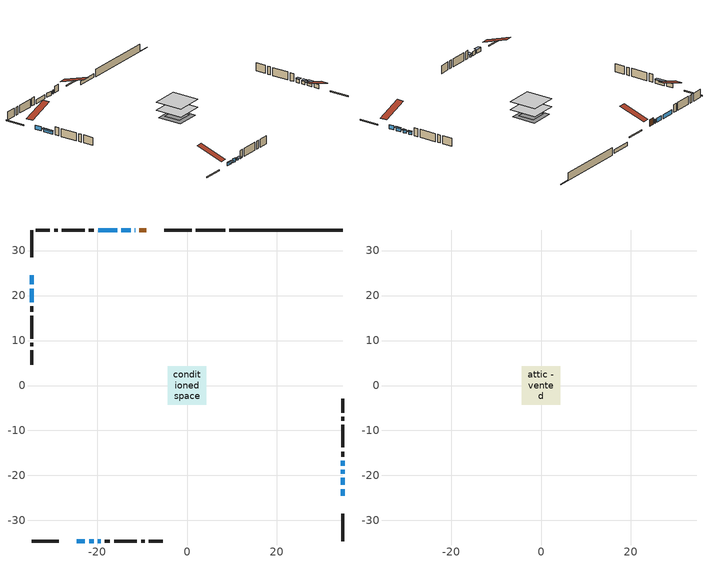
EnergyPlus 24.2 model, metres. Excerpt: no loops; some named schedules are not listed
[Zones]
conditioned space
 floor outside (Floor1 construction): -0.75,-0.75 -0.75,0.75 0.75,0.75 0.75,-0.75 z1.38
 floor adiabatic (Floor3 construction): -2.5,-2.5 -2.5,2.5 2.5,2.5 2.5,-2.5 z1.38
 floor adiabatic (AdiabaticFloorConstruction): -4.23,-4.23 -4.23,4.23 4.23,4.23 4.23,-4.23 z1.38
 floor foundation (Slab1 construction): -3.73,-3.73 -3.73,3.73 3.73,3.73 3.73,-3.73 z-0.91
 floor foundation (Slab2 construction): -2.5,-2.5 -2.5,2.5 2.5,2.5 2.5,-2.5 z-0.65
 wall outside (RimJoist1 construction): 1.02,34.57 -5.01,34.57 / -34.57,-34.57 -28.54,-34.57 / -34.57,34.57 -34.57,28.54 / 34.57,-34.57 34.57,-28.54 z1.38:1.68
 wall outside (AdiabaticWallConstruction 1): -9.04,34.57 -10.61,34.57 z1.38:3.41
 wall outside (AdiabaticWallConstruction): -11.54,34.57 -11.61,34.57 / 34.57,-24.51 34.57,-23.02 / -34.57,24.51 -34.57,22.48 / -12.53,34.57 -14.57,34.57 / -21.76,-34.57 -20.74,-34.57 / -15.5,34.57 -19.79,34.57 / 34.57,-22.09 34.57,-20.56 z1.38:2.6; -24.51,-34.57 -22.68,-34.57 / 34.57,-19.64 34.57,-18.72 / 34.57,-17.79 34.57,-16.78 / -34.57,21.55 -34.57,18.5 z1.38:2.4; -19.81,-34.57 -19.2,-34.57 z1.38:1.99
 wall outside (Wall1 construction): -20.72,34.57 -21.85,34.57 / -18.27,-34.57 -17.13,-34.57 / -34.57,17.57 -34.57,16.43 / 34.57,-15.85 34.57,-14.71 z1.38:3.82
 wall outside (Wall2 construction): -22.78,34.57 -27.84,34.57 / -16.2,-34.57 -11.15,-34.57 / -34.57,15.51 -34.57,10.45 / 34.57,-13.78 34.57,-8.73 z1.38:3.82
 wall outside (Wall3 construction): -28.77,34.57 -29.57,34.57 / -10.22,-34.57 -9.42,-34.57 / -34.57,9.52 -34.57,8.72 / 34.57,-7.8 34.57,-7 z1.38:3.82
 wall outside (Wall4 construction): -30.5,34.57 -33.64,34.57 / -8.49,-34.57 -5.34,-34.57 / -34.57,7.79 -34.57,4.64 / 34.57,-6.07 34.57,-2.92 z1.38:3.82
 wall foundation (FoundationWall1 construction): 9.43,34.57,-0.91 9.43,34.57,1.38 30.91,34.57,1.38 30.91,34.57,-0.81 34.57,34.57,-0.81 34.57,34.57,-0.91
 wall foundation (FoundationWall2 construction): 8.5,34.57 1.95,34.57 z-0.65:0.35
 window (WindowConstruction 6): -11.54,34.57 -11.61,34.57 z1.38:2.6
 window (WindowConstruction 5): -24.51,-34.57 -22.68,-34.57 z1.38:2.39
 window (WindowConstruction 8): 34.57,-24.51 34.57,-23.02 z1.38:2.6
 window (WindowConstruction 9): -34.57,24.51 -34.57,22.48 z1.38:2.6
 window (WindowConstruction 10): -12.54,34.57 -14.57,34.57 z1.38:2.6
 window (WindowConstruction 11): -21.75,-34.57 -20.74,-34.57 z1.38:2.6
 window (WindowConstruction 7): -19.81,-34.57 -19.2,-34.57 z1.38:1.99
 window (WindowConstruction): -15.5,34.57 -19.79,34.57 z1.38:2.6
 window (WindowConstruction 1): 34.57,-22.09 34.57,-20.57 z1.38:2.6
 window (WindowConstruction 2): 34.57,-19.64 34.57,-18.72 z1.38:2.39
 window (WindowConstruction 3): 34.57,-17.79 34.57,-16.78 z1.38:2.39
 window (WindowConstruction 4): -34.57,21.55 -34.57,18.5 z1.38:2.39
 door (Door): -9.05,34.57 -10.61,34.57 z1.38:3.41
 ceiling adiabatic (AdiabaticFloorConstruction): 4.23,-4.23 4.23,4.23 -4.23,4.23 -4.23,-4.23 z1.38
attic - vented
 floor to conditioned space (Floor2 construction Reversed): -4.24,-4.24 -4.24,4.24 4.24,4.24 4.24,-4.24 z3.82
 roof outside (Roof1 construction): -8.12,34.57,3.82 -8.12,26.32,6.57 -5.94,26.32,6.57 -5.94,34.57,3.82; -25.44,-34.57,3.82 -25.44,-26.32,6.57 -27.62,-26.32,6.57 -27.62,-34.57,3.82; -34.57,25.44,3.82 -26.32,25.44,6.57 -26.32,27.62,6.57 -34.57,27.62,3.82; 34.57,-25.44,3.82 26.32,-25.44,6.57 26.32,-27.62,6.57 34.57,-27.62,3.82
shading: -22.56,-34.57 -24.63,-34.57 -24.63,-35.49 -22.56,-35.49 z2.51; -18.83,-34.57 -20.18,-34.57 -20.18,-35.49 -18.83,-35.49 z2.36; 34.57,-20.45 34.57,-22.21 35.49,-22.21 35.49,-20.45 z2.72; 34.57,-18.6 34.57,-19.76 35.49,-19.76 35.49,-18.6 z2.51; 34.57,-16.66 34.57,-17.91 35.49,-17.91 35.49,-16.66 z2.51; -34.57,18.38 -34.57,21.67 -35.49,21.67 -35.49,18.38 z2.51
[Building]
Building 1: Terrain=Suburbs
[Site:Location]
Windsor AP_ON: Latitude {deg}=42.28; Longitude {deg}=-82.96; Time Zone {hr}=-5; Elevation {m}=190; Keep Site Location Information=Yes
[Site:GroundTemperature:Shallow]
6.34957, 4.46684, 4.31606, 5.20952, 8.79623, 12.3662, 15.4612, 17.4219, 17.5884, 15.9938, 12.9777, 9.51722
[Site:WaterMainsTemperature]
Calculation Method=Schedule; Temperature Schedule=mains temperature schedule
[Material] Roughness=Rough; Thermal Absorptance=0.9
Name | Thickness {m} | Conductivity {W/m-K} | Density {kg/m3} | Specific Heat {J/kg-K} | Solar Absorptance | Visible Absorptance
asphalt or fiberglass shingles | 0.00635 | 0.162714 | 1121.4 | 1465.45 | 0.4 | 0.4
ceiling loosefill ins | 0.169333 | 0.0480833 | 16.02 | 1046.75 | 0.7 | 0.7
ceiling stud and cavity | 0.1397 | 0.177487 | 65.682 | 1177.47 | 0.7 | 0.7
concrete 4.0 in. | 0.1016 | 1.803125 | 2242.8 | 837.4 | 0.7 | 0.7
concrete 8.0 in. | 0.2032 | 1.803125 | 2242.8 | 837.4 | 0.7 | 0.7
door material | 0.04445 | 0.053851 | 512.64 | 1214.23 | 0.7 | 0.7
exterior vertical ins | 0.0424921 | 0.029427 | 32.04 | 1214.23 | 0.7 | 0.7
floor covering | 0.0127 | 0.0433444 | 54.468 | 1339.84 | 0.6 | 0.6
floor covering 1 | 0.0127 | 9.015625 | 54.468 | 1339.84 | 0.6 | 0.6
floor rigid ins; rim joist rigid ins | 0.051816 | 0.029427 | 32.04 | 1214.23 | 0.7 | 0.7
floor rigid ins 1; wall rigid ins | 0.512978 | 0.029427 | 32.04 | 1214.23 | 0.7 | 0.7
floor stud and cavity | 0.1397 | 0.0893242 | 92.3553 | 1139.71 | 0.7 | 0.7
floor stud and cavity 1 | 0.0889 | 0.340671 | 50.32683 | 1063.81 | 0.7 | 0.7
floor stud and cavity 2 | 0.1397 | 1.75129 | 37.0049 | 1207.88 | 0.7 | 0.7
furniture material conditioned space 1 | 0.1524 | 0.115458 | 640.8 | 1214.23 | 0.6 | 0.6
gypsum board | 0.0127 | 0.160291 | 801 | 837.4 | 0.6 | 0.6
gypsum board 1 | 0.0127 | 0.160291 | 801 | 837.4 | 0.7 | 0.7
osb sheathing 0.5 in. | 0.0127 | 0.115458 | 512.64 | 1214.23 | 0.7 | 0.7
osb sheathing 0.75 in. | 0.01905 | 0.115458 | 512.64 | 1214.23 | 0.7 | 0.7
osb sheathing 2.0 in. | 0.0508 | 0.115458 | 512.64 | 1214.23 | 0.7 | 0.7
rim joist stud and cavity | 0.0508 | 0.241261 | 125.044 | 1163.47 | 0.6 | 0.6
wall stud and cavity | 0.1397 | 0.118771 | 139.0536 | 1170.24 | 0.7 | 0.7
wall stud and cavity 1 | 0.1397 | 0.0933394 | 139.0536 | 1170.24 | 0.7 | 0.7
wall stud and cavity 2 | 0.1397 | 0.0959353 | 139.0536 | 1170.24 | 0.7 | 0.7
wall stud and cavity 3 | 0.1397 | 0.0858158 | 139.0536 | 1170.24 | 0.7 | 0.7
wall stud and cavity 4 | 0.0889 | 0.380278 | 52.3479 | 1209.89 | 0.7 | 0.7
wall stud and cavity 5 | 0.0889 | 0.391764 | 83.0341 | 1211.67 | 0.7 | 0.7
wood siding | 0.0254 | 0.102417 | 544.68 | 1172.36 | 0.4 | 0.4
wood siding 1; wood siding 2; wood siding 3 | 0.0254 | 0.102417 | 544.68 | 1172.36 | 0.7 | 0.7
[WindowMaterial:SimpleGlazingSystem]
Name | U-Factor {W/m2-K} | Solar Heat Gain Coefficient
WindowMaterial | 3.04398 | 0.64
WindowMaterial 1 | 3.08259 | 0.59
WindowMaterial 10 | 3.068959 | 0.58
WindowMaterial 2 | 3.11211 | 0.52
WindowMaterial 3 | 3.11098 | 0.53
WindowMaterial 4 | 3.08713 | 0.57
WindowMaterial 5 | 3.07861 | 0.59
WindowMaterial 6 | 3.03943 | 0.32
WindowMaterial 7 | 3.00026 | 0.58
WindowMaterial 8 | 3.10814 | 0.52
WindowMaterial 9 | 3.09281 | 0.55
[Construction]
AdiabaticFloorConstruction: floor stud and cavity 2, floor rigid ins 1, osb sheathing 0.75 in., floor covering
AdiabaticWallConstruction: wood siding 2, wall rigid ins, wall stud and cavity 4, gypsum board
AdiabaticWallConstruction 1: wood siding 3, wall rigid ins, wall stud and cavity 4, gypsum board
Door: door material
Floor1 construction: floor stud and cavity, floor rigid ins, osb sheathing 0.75 in., floor covering
Floor2 construction Reversed: gypsum board, ceiling stud and cavity, ceiling loosefill ins
Floor3 construction: floor stud and cavity 1, floor covering 1
FoundationWall1 construction: concrete 8.0 in., gypsum board 1
FoundationWall2 construction: concrete 8.0 in.
furniture construction conditioned space 1: furniture material conditioned space 1
PartitionWallConstruction: gypsum board, wall stud and cavity 5, gypsum board
RimJoist1 construction: wood siding 1, rim joist rigid ins, osb sheathing 2.0 in., rim joist stud and cavity
Roof1 construction: asphalt or fiberglass shingles
Slab1 construction; Slab2 construction: concrete 4.0 in.
Wall1 construction: wood siding, osb sheathing 0.5 in., wall stud and cavity, gypsum board
Wall2 construction: wood siding, osb sheathing 0.5 in., wall stud and cavity 1, gypsum board
Wall3 construction: wood siding, osb sheathing 0.5 in., wall stud and cavity 2, gypsum board
Wall4 construction: wood siding, osb sheathing 0.5 in., wall stud and cavity 3, gypsum board
WindowConstruction: WindowMaterial
WindowConstruction 1: WindowMaterial 1
WindowConstruction 10: WindowMaterial 10
WindowConstruction 11; WindowConstruction 9: WindowMaterial 9
WindowConstruction 2: WindowMaterial 2
WindowConstruction 3: WindowMaterial 3
WindowConstruction 4: WindowMaterial 4
WindowConstruction 5: WindowMaterial 5
WindowConstruction 6: WindowMaterial 6
WindowConstruction 7: WindowMaterial 7
WindowConstruction 8: WindowMaterial 8
[Zone] Multiplier=1; Part of Total Floor Area=Yes
Name | Volume {m3}
attic - vented | 32.0318
conditioned space | 323.7
[Space]
Name | Zone | Volume {m3}
attic - vented 1 | attic - vented | 32.0318
conditioned space 1 | conditioned space | 323.7
[ZoneInfiltration:EffectiveLeakageArea]
infil attic - vented 1: Zone or Space=attic - vented 1; Schedule=Always On Discrete; Effective Air Leakage Area {cm2}=3188.89; Stack Coefficient=0.000191238; Wind Coefficient=9.34345e-06
[ZoneMixing]
whole house fan mix: Zone or Space=attic - vented; Schedule=Always On Continuous; Design Flow Rate Calculation Method=Flow/Zone; Design Flow Rate {m3/s}=0; Source Zone or Space=conditioned space
[SurfaceProperty:ExposedFoundationPerimeter] Exposed Perimeter Calculation Method=TotalExposedPerimeter
Name | Total Exposed Perimeter {m}
Slab1 | 25.146
Slab2 | 6.55299
[InternalMass] Zone or ZoneList=conditioned space; Space or SpaceList=conditioned space 1
Name | Construction | Surface Area {m2}
furniture mass conditioned space 1 | furniture construction conditioned space 1 | 71.7958
partition wall mass | PartitionWallConstruction | 154.489
[Lights]
interior lighting: Zone or ZoneList or Space or SpaceList=conditioned space 1; Schedule=interior lighting schedule; Design Level Calculation Method=LightingLevel; Lighting Level {W}=343.2; Return Air Fraction=0; Fraction Radiant=0.6; Fraction Visible=0.2; Fraction Replaceable=1
[People]
occupants: Zone or ZoneList or Space or SpaceList=conditioned space 1; Number of People Schedule=occupants schedule; Number of People Calculation Method=People; Number of People=3; Fraction Radiant=0.314171; Sensible Heat Fraction=0.56303; Activity Level Schedule=occupants activity schedule; Carbon Dioxide Generation Rate {m3/s-W}=0; Enable ASHRAE 55 Comfort Warnings=No; Mean Radiant Temperature Calculation Type=EnclosureAveraged
[ElectricEquipment] Zone or ZoneList or Space or SpaceList=conditioned space 1; Design Level Calculation Method=EquipmentLevel
Name | Schedule | Design Level {W} | Fraction Latent | Fraction Radiant | Fraction Lost
clothes dryer | clothes dryer schedule | 140.772 | 0.015 | 0.081 | 0.85
clothes washer | clothes washer schedule | 32.1985 | 0.03 | 0.162 | 0.7
cooking range | cooking range schedule | 215.147 | 0.08 | 0.432 | 0.2
dishwasher | dishwasher schedule | 66.8632 | 0.3 | 0.18 | 0.4
fridge | fridge schedule | 72.9452 | 0 | 0.6 | 0
mech vent bath fan 0 | mech vent bath fan 0 schedule | 50.2 | 0 | 0 | 1
mech vent bath fan 1 | mech vent bath fan 1 schedule | 50.2 | 0 | 0 | 1
mech vent house fan | mech vent house fan schedule | 0 | 0 | 0 | 1
mech vent house fan cfis | mech vent house fan cfis schedule | 0 | 0 | 0 | 0
mech vent range fan 0 | mech vent range fan 0 schedule | 57 | 0 | 0 | 1
misc plug loads | misc plug loads schedule | 494.7 | 0.045 | 0.513 | 0.1
whole house fan | Always On Discrete | 0 | 0 | 0 | 1
[OtherEquipment] Zone or ZoneList or Space or SpaceList=conditioned space 1; Design Level Calculation Method=EquipmentLevel
Name | Fuel Type | Schedule | Design Level {W} | Fraction Latent | Fraction Radiant | Fraction Lost
clothes dryer 1 | Electricity | clothes dryer schedule | 0 | 0.015 | 0.081 | 0.85
cooking range 1 | Electricity | cooking range schedule | 0 | 0.08 | 0.432 | 0.2
general water use latent | None | general water use schedule | 62.594 | 1 | 0 | 0
general water use sensible | None | general water use schedule | -61.6891 | 0 | 0.6 | 0
mech vent house fan latent load | None | Always On Discrete | 0 | 1 | 0 | 0
mech vent house fan sensible load | None | Always On Discrete | 0 | 0 | 0 | 0
water heater energy adjustment1 | NaturalGas | Always On Discrete | 0.01 | 0 | 0 | 1
[ZoneInfiltration:DesignFlowRate] Zone or ZoneList or Space or SpaceList=conditioned space 1; Schedule=Always On Discrete; Design Flow Rate Calculation Method=Flow/Zone; Design Flow Rate {m3/s}=0
infil flow; natural vent flow; whole house fan flow
[AvailabilityManager:Scheduled]
central ac and furnace airloop Availability Manager: Schedule=Always On Discrete
[Foundation:Kiva] Initial Indoor Air Temperature {C}=18; Wall Depth Below Slab {m}=0.2032
Name | Wall Height Above Grade {m} | Custom Block Material Name 1 | Custom Block Depth 1 {m} | Custom Block X Position 1 {m} | Custom Block Z Position 1 {m}
Foundation Kiva 1 | 1.379982 | exterior vertical ins | 2.28999 | 0.2159 | 0
Foundation Kiva 2 | 0.350002
[Foundation:Kiva:Settings]
Soil Conductivity {W/m-K}=0.849921; Soil Density {kg/m3}=1842.3; Soil Specific Heat {J/kg-K}=418.7; Ground Solar Absorptivity=0.9; Ground Thermal Absorptivity=0.9; Ground Surface Roughness {m}=0.03; Far-Field Width {m}=40; Deep-Ground Boundary Condition=ZeroFlux; Deep-Ground Depth {m}=40; Minimum Cell Dimension {m}=0.2; Maximum Cell Growth Coefficient=3; Simulation Timestep=Timestep
[Exterior:Lights]
exterior lighting: Schedule=exterior lighting schedule; Design Level {W}=75.6
[EnergyManagementSystem:GlobalVariable]
central_ac_and_furnace_airloop_Fan_RTF
infil_program_Qfan
infil_program_Qinf
natural_vent_program_Qnv
natural_vent_program_Qwhf
[EnergyManagementSystem:Sensor]
Name | Output:Variable or Output:Meter Index Key | Output:Variable or Output:Meter
airflow_gain | infil flow | Infiltration Sensible Heat Gain Energy
airflow_gain_1 | natural vent flow | Infiltration Sensible Heat Gain Energy
airflow_gain_2 | whole house fan flow | Infiltration Sensible Heat Gain Energy
airflow_loss | infil flow | Infiltration Sensible Heat Loss Energy
airflow_loss_1 | natural vent flow | Infiltration Sensible Heat Loss Energy
airflow_loss_2 | whole house fan flow | Infiltration Sensible Heat Loss Energy
clg_load_cond |  | Cooling:EnergyTransfer:Zone:CONDITIONED SPACE
clg_sp_s; clg_sp_s_1 | cooling setpoint | Schedule Value
clothes_dryer_exhaust_0_sch_s | clothes dryer exhaust 0 schedule | Schedule Value
cool_season | cooling season schedule | Schedule Value
htg_load_cond |  | Heating:EnergyTransfer:Zone:CONDITIONED SPACE
htg_sp_s; htg_sp_s_1 | heating setpoint | Schedule Value
ig_ee_conv | clothes dryer | Electric Equipment Convective Heating Energy
ig_ee_conv_2 | cooking range | Electric Equipment Convective Heating Energy
ig_ee_conv_4 | fridge | Electric Equipment Convective Heating Energy
ig_ee_conv_5 | misc plug loads | Electric Equipment Convective Heating Energy
ig_ee_conv_6 | whole house fan | Electric Equipment Convective Heating Energy
ig_ee_rad | clothes dryer | Electric Equipment Radiant Heating Energy
ig_ee_rad_2 | cooking range | Electric Equipment Radiant Heating Energy
ig_ee_rad_4 | fridge | Electric Equipment Radiant Heating Energy
ig_ee_rad_5 | misc plug loads | Electric Equipment Radiant Heating Energy
ig_ee_rad_6 | whole house fan | Electric Equipment Radiant Heating Energy
ig_lgt_conv | interior lighting | Lights Convective Heating Energy
ig_lgt_rad | interior lighting | Lights Radiant Heating Energy
ig_lgt_vis | interior lighting | Lights Visible Radiation Heating Energy
ig_oe_conv | clothes dryer 1 | Other Equipment Convective Heating Energy
ig_oe_conv_1 | cooking range 1 | Other Equipment Convective Heating Energy
ig_oe_conv_2 | general water use latent | Other Equipment Convective Heating Energy
ig_oe_conv_3 | general water use sensible | Other Equipment Convective Heating Energy
ig_oe_conv_4 | water heater energy adjustment1 | Other Equipment Convective Heating Energy
ig_oe_rad | clothes dryer 1 | Other Equipment Radiant Heating Energy
ig_oe_rad_1 | cooking range 1 | Other Equipment Radiant Heating Energy
ig_oe_rad_2 | general water use latent | Other Equipment Radiant Heating Energy
ig_oe_rad_3 | general water use sensible | Other Equipment Radiant Heating Energy
ig_oe_rad_4 | water heater energy adjustment1 | Other Equipment Radiant Heating Energy
ig_ppl_conv | occupants | People Convective Heating Energy
ig_ppl_rad | occupants | People Radiant Heating Energy
im_conv | furniture mass conditioned space 1 | Surface Inside Face Convection Heat Gain Energy
im_conv_1 | partition wall mass | Surface Inside Face Convection Heat Gain Energy
im_ig | furniture mass conditioned space 1 | Surface Inside Face Internal Gains Radiation Heat Gain Energy
im_ig_1 | partition wall mass | Surface Inside Face Internal Gains Radiation Heat Gain Energy
im_lgt | furniture mass conditioned space 1 | Surface Inside Face Lights Radiation Heat Gain Energy
im_lgt_1 | partition wall mass | Surface Inside Face Lights Radiation Heat Gain Energy
im_sol | furniture mass conditioned space 1 | Surface Inside Face Solar Radiation Heat Gain Energy
im_sol_1 | partition wall mass | Surface Inside Face Solar Radiation Heat Gain Energy
im_surf | furniture mass conditioned space 1 | Surface Inside Face Net Surface Thermal Radiation Heat Gain Energy
im_surf_1 | partition wall mass | Surface Inside Face Net Surface Thermal Radiation Heat Gain Energy
mech_vent_bath_fan_0_sch_s | mech vent bath fan 0 schedule | Schedule Value
mech_vent_bath_fan_1_sch_s | mech vent bath fan 1 schedule | Schedule Value
mech_vent_range_fan_0_sch_s | mech vent range fan 0 schedule | Schedule Value
mv_conv | mech vent bath fan 0 | Electric Equipment Convective Heating Energy
mv_conv_1 | mech vent bath fan 1 | Electric Equipment Convective Heating Energy
mv_conv_2 | mech vent house fan | Electric Equipment Convective Heating Energy
mv_conv_3 | mech vent house fan cfis | Electric Equipment Convective Heating Energy
mv_conv_4 | mech vent range fan 0 | Electric Equipment Convective Heating Energy
mv_conv_5 | mech vent house fan latent load | Other Equipment Convective Heating Energy
mv_conv_6 | mech vent house fan sensible load | Other Equipment Convective Heating Energy
mv_rad | mech vent bath fan 0 | Electric Equipment Radiant Heating Energy
mv_rad_1 | mech vent bath fan 1 | Electric Equipment Radiant Heating Energy
mv_rad_2 | mech vent house fan | Electric Equipment Radiant Heating Energy
mv_rad_3 | mech vent house fan cfis | Electric Equipment Radiant Heating Energy
mv_rad_4 | mech vent range fan 0 | Electric Equipment Radiant Heating Energy
mv_rad_5 | mech vent house fan latent load | Other Equipment Radiant Heating Energy
mv_rad_6 | mech vent house fan sensible load | Other Equipment Radiant Heating Energy
natural_vent_s | natural vent schedule | Schedule Value
out_pb_s |  | Site Outdoor Air Barometric Pressure
out_wt_s |  | Site Outdoor Air Humidity Ratio
site_vw_s |  | Site Wind Speed
ss_back_out | Window1 | Surface Window Shortwave from Zone Back Out Window Heat Transfer Rate
ss_back_out_1 | Window10 | Surface Window Shortwave from Zone Back Out Window Heat Transfer Rate
ss_back_out_10 | Window7 | Surface Window Shortwave from Zone Back Out Window Heat Transfer Rate
ss_back_out_11 | Window8 | Surface Window Shortwave from Zone Back Out Window Heat Transfer Rate
ss_back_out_2 | Window11 | Surface Window Shortwave from Zone Back Out Window Heat Transfer Rate
ss_back_out_3 | Window13 | Surface Window Shortwave from Zone Back Out Window Heat Transfer Rate
ss_back_out_4 | Window15 | Surface Window Shortwave from Zone Back Out Window Heat Transfer Rate
ss_back_out_5 | Window17 | Surface Window Shortwave from Zone Back Out Window Heat Transfer Rate
ss_back_out_6 | Window2 | Surface Window Shortwave from Zone Back Out Window Heat Transfer Rate
ss_back_out_7 | Window3 | Surface Window Shortwave from Zone Back Out Window Heat Transfer Rate
ss_back_out_8 | Window5 | Surface Window Shortwave from Zone Back Out Window Heat Transfer Rate
ss_back_out_9 | Window6 | Surface Window Shortwave from Zone Back Out Window Heat Transfer Rate
ss_conv | Door1 | Surface Inside Face Convection Heat Gain Energy
ss_conv_1 | Window1 | Surface Inside Face Convection Heat Gain Energy
ss_conv_10 | Window6 | Surface Inside Face Convection Heat Gain Energy
ss_conv_11 | Window7 | Surface Inside Face Convection Heat Gain Energy
ss_conv_12 | Window8 | Surface Inside Face Convection Heat Gain Energy
ss_conv_2 | Window10 | Surface Inside Face Convection Heat Gain Energy
ss_conv_3 | Window11 | Surface Inside Face Convection Heat Gain Energy
ss_conv_4 | Window13 | Surface Inside Face Convection Heat Gain Energy
ss_conv_5 | Window15 | Surface Inside Face Convection Heat Gain Energy
ss_conv_6 | Window17 | Surface Inside Face Convection Heat Gain Energy
ss_conv_7 | Window2 | Surface Inside Face Convection Heat Gain Energy
ss_conv_8 | Window3 | Surface Inside Face Convection Heat Gain Energy
ss_conv_9 | Window5 | Surface Inside Face Convection Heat Gain Energy
ss_ig | Door1 | Surface Inside Face Internal Gains Radiation Heat Gain Energy
ss_ig_1 | Window1 | Surface Inside Face Internal Gains Radiation Heat Gain Energy
ss_ig_10 | Window6 | Surface Inside Face Internal Gains Radiation Heat Gain Energy
ss_ig_11 | Window7 | Surface Inside Face Internal Gains Radiation Heat Gain Energy
ss_ig_12 | Window8 | Surface Inside Face Internal Gains Radiation Heat Gain Energy
ss_ig_2 | Window10 | Surface Inside Face Internal Gains Radiation Heat Gain Energy
ss_ig_3 | Window11 | Surface Inside Face Internal Gains Radiation Heat Gain Energy
ss_ig_4 | Window13 | Surface Inside Face Internal Gains Radiation Heat Gain Energy
ss_ig_5 | Window15 | Surface Inside Face Internal Gains Radiation Heat Gain Energy
ss_ig_6 | Window17 | Surface Inside Face Internal Gains Radiation Heat Gain Energy
ss_ig_7 | Window2 | Surface Inside Face Internal Gains Radiation Heat Gain Energy
ss_ig_8 | Window3 | Surface Inside Face Internal Gains Radiation Heat Gain Energy
ss_ig_9 | Window5 | Surface Inside Face Internal Gains Radiation Heat Gain Energy
ss_lgt | Door1 | Surface Inside Face Lights Radiation Heat Gain Energy
ss_sol | Door1 | Surface Inside Face Solar Radiation Heat Gain Energy
ss_surf | Door1 | Surface Inside Face Net Surface Thermal Radiation Heat Gain Energy
ss_surf_1 | Window1 | Surface Inside Face Net Surface Thermal Radiation Heat Gain Energy
ss_surf_10 | Window6 | Surface Inside Face Net Surface Thermal Radiation Heat Gain Energy
ss_surf_11 | Window7 | Surface Inside Face Net Surface Thermal Radiation Heat Gain Energy
ss_surf_12 | Window8 | Surface Inside Face Net Surface Thermal Radiation Heat Gain Energy
ss_surf_2 | Window10 | Surface Inside Face Net Surface Thermal Radiation Heat Gain Energy
ss_surf_3 | Window11 | Surface Inside Face Net Surface Thermal Radiation Heat Gain Energy
ss_surf_4 | Window13 | Surface Inside Face Net Surface Thermal Radiation Heat Gain Energy
ss_surf_5 | Window15 | Surface Inside Face Net Surface Thermal Radiation Heat Gain Energy
ss_surf_6 | Window17 | Surface Inside Face Net Surface Thermal Radiation Heat Gain Energy
ss_surf_7 | Window2 | Surface Inside Face Net Surface Thermal Radiation Heat Gain Energy
ss_surf_8 | Window3 | Surface Inside Face Net Surface Thermal Radiation Heat Gain Energy
ss_surf_9 | Window5 | Surface Inside Face Net Surface Thermal Radiation Heat Gain Energy
ss_trans_in | Window1 | Surface Window Transmitted Solar Radiation Rate
ss_trans_in_1 | Window10 | Surface Window Transmitted Solar Radiation Rate
ss_trans_in_10 | Window7 | Surface Window Transmitted Solar Radiation Rate
ss_trans_in_11 | Window8 | Surface Window Transmitted Solar Radiation Rate
ss_trans_in_2 | Window11 | Surface Window Transmitted Solar Radiation Rate
ss_trans_in_3 | Window13 | Surface Window Transmitted Solar Radiation Rate
ss_trans_in_4 | Window15 | Surface Window Transmitted Solar Radiation Rate
ss_trans_in_5 | Window17 | Surface Window Transmitted Solar Radiation Rate
ss_trans_in_6 | Window2 | Surface Window Transmitted Solar Radiation Rate
ss_trans_in_7 | Window3 | Surface Window Transmitted Solar Radiation Rate
ss_trans_in_8 | Window5 | Surface Window Transmitted Solar Radiation Rate
ss_trans_in_9 | Window6 | Surface Window Transmitted Solar Radiation Rate
ss_trans_out | Window1 | Surface Inside Face Initial Transmitted Diffuse Transmitted Out Window Solar Radiation Rate
ss_trans_out_1 | Window10 | Surface Inside Face Initial Transmitted Diffuse Transmitted Out Window Solar Radiation Rate
ss_trans_out_10 | Window7 | Surface Inside Face Initial Transmitted Diffuse Transmitted Out Window Solar Radiation Rate
ss_trans_out_11 | Window8 | Surface Inside Face Initial Transmitted Diffuse Transmitted Out Window Solar Radiation Rate
ss_trans_out_2 | Window11 | Surface Inside Face Initial Transmitted Diffuse Transmitted Out Window Solar Radiation Rate
ss_trans_out_3 | Window13 | Surface Inside Face Initial Transmitted Diffuse Transmitted Out Window Solar Radiation Rate
